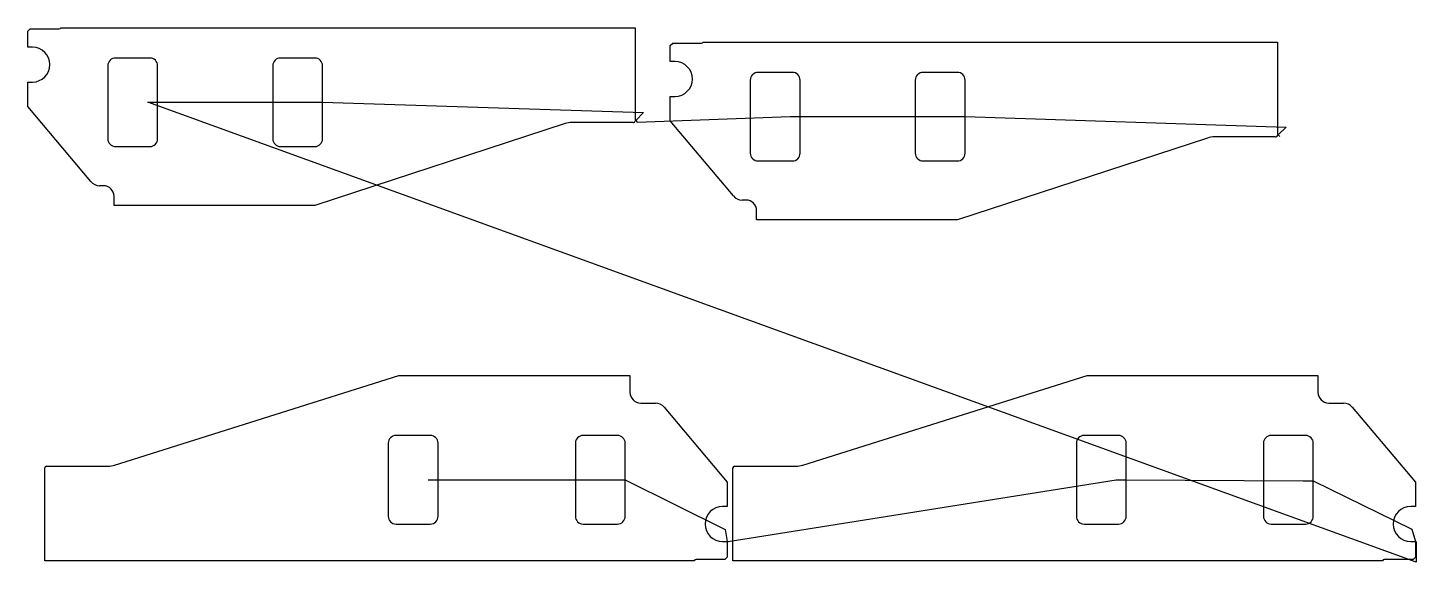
# Model space of a CAD drawing. Header units: metres. Extents: x 7 to 6277, y 0 to 2413.
import ezdxf

# ---------------------------------------------------------------- set-up
doc = ezdxf.new("R2010")
doc.units = ezdxf.units.M

msp = doc.modelspace()

# ---------------------------------------------------------------- linework, layer by layer
at = {"layer": 'TOOL_0'}
for p, q in [((6.599, 2397.474), (17.478, 2408.353)), ((6.599, 2325.353), (6.599, 2397.474)), ((17.478, 2408.353), (148.099, 2408.353)), ((155.845, 2413.353), (2749.599, 2413.353)), ((2749.599, 2413.353), (2749.599, 1996.355)), ((28.099, 2325.353), (6.599, 2325.353)), ((2908.326, 2332.621), (2919.205, 2343.5)), ((2908.326, 2260.5), (2908.326, 2332.621)), ((2919.205, 2343.5), (3049.826, 2343.5)), ((3057.572, 2348.5), (5651.326, 2348.5)), ((5651.326, 2348.5), (5651.326, 1931.502)), ((558.099, 2276.853), (403.099, 2276.853)), ((1303.099, 2276.853), (1148.099, 2276.853)), ((2929.826, 2260.5), (2908.326, 2260.5)), ((368.099, 2241.853), (368.099, 1911.853)), ((593.099, 2076.853), (593.099, 2241.853)), ((1113.099, 2241.853), (1113.099, 1911.853)), ((1338.099, 2076.853), (1338.099, 2241.853)), ((3459.826, 2212.001), (3304.826, 2212.001)), ((4204.826, 2212.001), (4049.826, 2212.001)), ((6.599, 2058.307), (6.599, 2168.353)), ((6.599, 2168.353), (28.099, 2168.353)), ((3269.826, 2177.001), (3269.826, 1847.001)), ((3494.826, 2012.001), (3494.826, 2177.001)), ((4014.826, 2177.001), (4014.826, 1847.001)), ((4239.826, 2012.001), (4239.826, 2177.001)), ((6277.3, 0), (548.099, 2076.853)), ((548.099, 2076.853), (593.099, 2076.853)), ((593.099, 1911.853), (593.099, 2076.853)), ((593.099, 2076.853), (1293.099, 2076.853)), ((1293.099, 2076.853), (1338.099, 2076.853)), ((1338.099, 1911.853), (1338.099, 2076.853)), ((1338.099, 2076.853), (2787.493, 2030.109)), ((2908.326, 1993.454), (2908.326, 2103.5)), ((2908.326, 2103.5), (2929.826, 2103.5)), ((291.521, 1718.75), (6.599, 2058.307)), ((2787.493, 2030.109), (2752.138, 1994.754)), ((2759.209, 1987.683), (3449.826, 2012.001)), ((3449.826, 2012.001), (3494.826, 2012.001)), ((3494.826, 1847.001), (3494.826, 2012.001)), ((3494.826, 2012.001), (4194.826, 2012.001)), ((4194.826, 2012.001), (4239.826, 2012.001)), ((4239.826, 1847.001), (4239.826, 2012.001)), ((4239.826, 2012.001), (5689.22, 1965.257)), ((2433.403, 1980.463), (1303.068, 1610.353)), ((2740.099, 1985.353), (2464.054, 1985.353)), ((2752.138, 1994.754), (2749.481, 1993.358)), ((2749.599, 1996.355), (2752.138, 1994.754)), ((2752.138, 1994.754), (2759.209, 1987.683)), ((3193.248, 1653.897), (2908.326, 1993.454)), ((5689.22, 1965.257), (5653.865, 1929.901)), ((5335.13, 1915.61), (4204.795, 1545.5)), ((5641.826, 1920.5), (5365.781, 1920.5)), ((5653.865, 1929.901), (5651.208, 1928.505)), ((5651.326, 1931.502), (5653.865, 1929.901)), ((5653.865, 1929.901), (5660.936, 1922.83)), ((403.099, 1876.853), (558.099, 1876.853)), ((1148.099, 1876.853), (1303.099, 1876.853)), ((3304.826, 1812.001), (3459.826, 1812.001)), ((4049.826, 1812.001), (4204.826, 1812.001)), ((348.099, 1700.353), (330.973, 1700.353)), ((396.599, 1610.353), (396.599, 1651.853)), ((3249.826, 1635.5), (3232.7, 1635.5)), ((1303.068, 1610.353), (396.599, 1610.353)), ((3298.326, 1545.5), (3298.326, 1587)), ((4204.795, 1545.5), (3298.326, 1545.5)), ((399.03, 438.174), (1683.087, 842.601)), ((1683.087, 842.601), (2725.666, 842.601)), ((2725.666, 842.601), (2725.666, 767.601)), ((3506.762, 438.174), (4790.819, 842.601)), ((4790.819, 842.601), (5833.398, 842.601)), ((5833.398, 842.601), (5833.398, 767.601)), ((2774.666, 718.601), (2841.792, 718.601)), ((2880.86, 700.383), (3165.666, 360.965)), ((5882.398, 718.601), (5949.524, 718.601)), ((5988.592, 700.383), (6273.398, 360.965)), ((1824.666, 572.601), (1669.666, 572.601)), ((2669.666, 572.601), (2514.666, 572.601)), ((4932.398, 572.601), (4777.398, 572.601)), ((5777.398, 572.601), (5622.398, 572.601)), ((1634.666, 537.601), (1634.666, 207.601)), ((1859.666, 372.601), (1859.666, 537.601)), ((2479.666, 537.601), (2479.666, 207.601)), ((2704.666, 372.601), (2704.666, 537.601)), ((4742.398, 537.601), (4742.398, 207.601)), ((4967.398, 372.601), (4967.398, 537.601)), ((5587.398, 537.601), (5587.398, 207.601)), ((5812.398, 367.716), (5812.398, 537.601)), ((83.166, 6.601), (83.166, 425.601)), ((91.166, 433.601), (369.29, 433.601)), ((3190.898, 6.601), (3190.898, 425.601)), ((3198.898, 433.601), (3477.022, 433.601)), ((1814.666, 372.601), (1859.666, 372.601)), ((1859.666, 207.601), (1859.666, 372.601)), ((1859.666, 372.601), (2659.666, 372.601)), ((2659.666, 372.601), (2704.666, 372.601)), ((2704.666, 207.601), (2704.666, 372.601)), ((2704.666, 372.601), (3155.585, 147.266)), ((3165.666, 360.965), (3165.666, 251.601)), ((3170.316, 93.263), (4922.398, 372.601)), ((4922.398, 372.601), (4967.398, 372.601)), ((4967.398, 207.601), (4967.398, 372.601)), ((4967.398, 372.601), (5767.398, 367.716)), ((5767.398, 367.716), (5812.398, 367.716)), ((5812.398, 207.601), (5812.398, 367.716)), ((5812.398, 367.716), (6257.515, 149.117)), ((6273.398, 360.965), (6273.398, 251.601)), ((3165.666, 251.601), (3144.666, 251.601)), ((6273.398, 251.601), (6252.398, 251.601)), ((1669.666, 172.601), (1824.666, 172.601)), ((2514.666, 172.601), (2669.666, 172.601)), ((3155.585, 147.266), (3165.666, 93.601)), ((4777.398, 172.601), (4932.398, 172.601)), ((5622.398, 172.601), (5777.398, 172.601)), ((6257.515, 149.117), (6273.398, 93.601)), ((3144.666, 93.601), (3165.666, 93.601)), ((3165.666, 93.601), (3165.666, 22.187)), ((3165.666, 93.601), (3170.316, 93.263)), ((6252.398, 93.601), (6273.398, 93.601)), ((6273.398, 93.601), (6277.3, 93.611)), ((6273.398, 93.601), (6273.398, 22.187)), ((6277.3, 93.611), (6277.3, 0)), ((3016.604, 6.601), (83.166, 6.601)), ((3155.08, 11.601), (3024.666, 11.601)), ((3165.666, 22.187), (3155.08, 11.601)), ((6124.336, 6.601), (3190.898, 6.601)), ((6262.812, 11.601), (6132.398, 11.601)), ((6273.398, 22.187), (6262.812, 11.601))]:
    msp.add_line(p, q, dxfattribs=at)
for centre, radius, start, end in [((148.083, 2416.878), 8.525, 270.1075345, 335.5755133), ((28.099, 2246.853), 78.5, 270, 90), ((3049.81, 2352.025), 8.525, 270.1075345, 335.5755133), ((403.099, 2241.853), 35, 90, 180), ((558.099, 2241.853), 35, 0, 90), ((1148.099, 2241.853), 35, 90, 180), ((1303.099, 2241.853), 35, 0, 90), ((2929.826, 2182), 78.5, 270, 90), ((3304.826, 2177.001), 35, 90, 180), ((3459.826, 2177.001), 35, 0, 90), ((4049.826, 2177.001), 35, 90, 180), ((4204.826, 2177.001), 35, 0, 90), ((2464.054, 1886.853), 98.5, 90, 108.1301527), ((2740.099, 1994.853), 9.5, 270, 350.9461686), ((403.099, 1911.853), 35, 180, 270), ((558.099, 1911.853), 35, 270, 0), ((1148.099, 1911.853), 35, 180, 270), ((1303.099, 1911.853), 35, 270, 0), ((5365.781, 1822), 98.5, 90, 108.1301527), ((5641.826, 1930), 9.5, 270, 350.9461686), ((3304.826, 1847.001), 35, 180, 270), ((3459.826, 1847.001), 35, 270, 0), ((4049.826, 1847.001), 35, 180, 270), ((4204.826, 1847.001), 35, 270, 0), ((330.973, 1751.853), 51.5, 219.9990125, 270), ((348.099, 1651.853), 48.5, 0, 90), ((3232.7, 1687), 51.5, 219.9990125, 270), ((3249.826, 1587), 48.5, 0, 90), ((2774.666, 767.601), 49, 180, 270), ((5882.398, 767.601), 49, 180, 270), ((2841.792, 667.601), 51, 40.0000479, 90), ((5949.524, 667.601), 51, 40.0000479, 90), ((1669.666, 537.601), 35, 90, 180), ((1824.666, 537.601), 35, 0, 90), ((2514.666, 537.601), 35, 90, 180), ((2669.666, 537.601), 35, 0, 90), ((4777.398, 537.601), 35, 90, 180), ((4932.398, 537.601), 35, 0, 90), ((5622.398, 537.601), 35, 90, 180), ((5777.398, 537.601), 35, 0, 90), ((91.166, 425.601), 8, 90, 180), ((369.291, 532.598), 98.997, 269.9994212, 287.4819101), ((3198.898, 425.601), 8, 90, 180), ((3477.023, 532.598), 98.997, 269.9994212, 287.4819101), ((3144.666, 172.601), 79, 90, 270), ((6252.398, 172.601), 79, 90, 270), ((1669.666, 207.601), 35, 180, 270), ((1824.666, 207.601), 35, 270, 0), ((2514.666, 207.601), 35, 180, 270), ((2669.666, 207.601), 35, 270, 0), ((4777.398, 207.601), 35, 180, 270), ((4932.398, 207.601), 35, 270, 0), ((5622.398, 207.601), 35, 180, 270), ((5777.398, 207.601), 35, 270, 0), ((3024.666, 2.601), 9, 90, 153.6114707), ((6132.398, 2.601), 9, 90, 153.6114707)]:
    msp.add_arc(centre, radius, start, end, dxfattribs=at)

doc.saveas('drawing.dxf')
